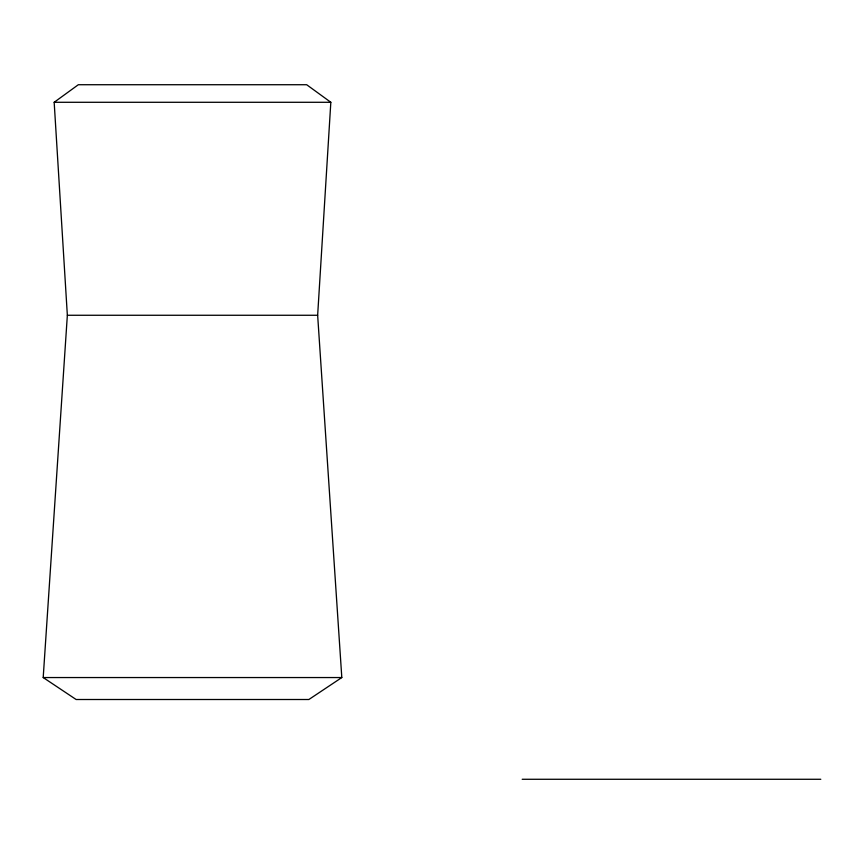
<?xml version="1.0" encoding="UTF-8"?>
<svg xmlns="http://www.w3.org/2000/svg" width="864" height="864" viewBox="0 0 864 864"><rect width="100%" height="100%" fill="white"/><g stroke="black" fill="none" stroke-linecap="round" stroke-linejoin="round"><path stroke-width="1.3" d="M317.65 315.263L330.826 102.287L306.677 84.726L78.332 84.726L54.173 102.287L67.349 315.263L43.2 677.549L76.129 699.505L308.869 699.505L341.809 677.549L317.65 315.263L67.349 315.263M54.173 102.287L330.826 102.287M43.2 677.549L341.809 677.549M522.191 779.274L820.8 779.274"/></g></svg>
